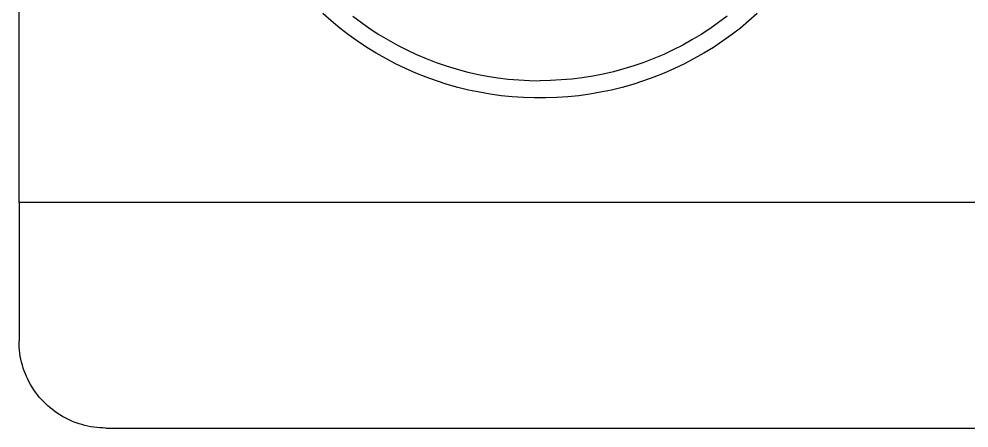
# Model space of a CAD drawing. Header units: millimetres. Extents: x -573 to 3430, y 0 to 3769.
# Drawn here: x 174.04 to 184.98, y 441.47 to 446.18 of the extents above; entities that cross this region are included whole.
import ezdxf

# ---------------------------------------------------------------- set-up
doc = ezdxf.new("R2010")
doc.units = ezdxf.units.MM
doc.layers.add('01 Basic thick', color=7, linetype='Continuous', lineweight=35)

msp = doc.modelspace()

# ---------------------------------------------------------------- linework, layer by layer
at = {"layer": '01 Basic thick', "lineweight": -3}
for p, q in [((174.039, 444.07, -368.054), (174.039, 475.874, -368.054)), ((177.634, 446.161, -368.054), (177.538, 446.245, -368.054)), ((182.54, 446.245, -368.054), (182.444, 446.161, -368.054)), ((177.732, 446.079, -368.054), (177.634, 446.161, -368.054)), ((177.884, 446.214, -368.054), (177.982, 446.141, -368.054)), ((177.982, 446.141, -368.054), (178.082, 446.071, -368.054)), ((182.096, 446.141, -368.054), (181.996, 446.071, -368.054)), ((182.194, 446.214, -368.054), (182.096, 446.141, -368.054)), ((182.444, 446.161, -368.054), (182.346, 446.079, -368.054)), ((177.833, 446.001, -368.054), (177.732, 446.079, -368.054)), ((178.082, 446.071, -368.054), (178.184, 446.004, -368.054)), ((181.996, 446.071, -368.054), (181.894, 446.004, -368.054)), ((182.346, 446.079, -368.054), (182.245, 446.001, -368.054)), ((177.937, 445.927, -368.054), (177.833, 446.001, -368.054)), ((178.043, 445.856, -368.054), (177.937, 445.927, -368.054)), ((178.184, 446.004, -368.054), (178.289, 445.941, -368.054)), ((178.289, 445.941, -368.054), (178.396, 445.882, -368.054)), ((181.789, 445.941, -368.054), (181.682, 445.882, -368.054)), ((181.894, 446.004, -368.054), (181.789, 445.941, -368.054)), ((182.141, 445.927, -368.054), (182.035, 445.856, -368.054)), ((182.245, 446.001, -368.054), (182.141, 445.927, -368.054)), ((178.152, 445.789, -368.054), (178.043, 445.856, -368.054)), ((178.396, 445.882, -368.054), (178.505, 445.826, -368.054)), ((178.505, 445.826, -368.054), (178.615, 445.775, -368.054)), ((181.573, 445.826, -368.054), (181.463, 445.775, -368.054)), ((181.682, 445.882, -368.054), (181.573, 445.826, -368.054)), ((182.035, 445.856, -368.054), (181.926, 445.789, -368.054)), ((178.263, 445.726, -368.054), (178.152, 445.789, -368.054)), ((178.376, 445.667, -368.054), (178.263, 445.726, -368.054)), ((178.615, 445.775, -368.054), (178.728, 445.727, -368.054)), ((178.728, 445.727, -368.054), (178.842, 445.683, -368.054)), ((181.35, 445.727, -368.054), (181.236, 445.683, -368.054)), ((181.463, 445.775, -368.054), (181.35, 445.727, -368.054)), ((181.815, 445.726, -368.054), (181.702, 445.667, -368.054)), ((181.926, 445.789, -368.054), (181.815, 445.726, -368.054)), ((178.491, 445.611, -368.054), (178.376, 445.667, -368.054)), ((178.608, 445.56, -368.054), (178.491, 445.611, -368.054)), ((178.842, 445.683, -368.054), (178.957, 445.644, -368.054)), ((178.957, 445.644, -368.054), (179.074, 445.608, -368.054)), ((179.074, 445.608, -368.054), (179.192, 445.576, -368.054)), ((181.004, 445.608, -368.054), (180.886, 445.576, -368.054)), ((181.121, 445.644, -368.054), (181.004, 445.608, -368.054)), ((181.236, 445.683, -368.054), (181.121, 445.644, -368.054)), ((181.587, 445.611, -368.054), (181.47, 445.56, -368.054)), ((181.702, 445.667, -368.054), (181.587, 445.611, -368.054)), ((178.727, 445.513, -368.054), (178.608, 445.56, -368.054)), ((178.847, 445.469, -368.054), (178.727, 445.513, -368.054)), ((179.192, 445.576, -368.054), (179.311, 445.549, -368.054)), ((179.311, 445.549, -368.054), (179.431, 445.525, -368.054)), ((179.431, 445.525, -368.054), (179.552, 445.506, -368.054)), ((179.552, 445.506, -368.054), (179.673, 445.491, -368.054)), ((179.673, 445.491, -368.054), (179.795, 445.481, -368.054)), ((179.795, 445.481, -368.054), (179.917, 445.474, -368.054)), ((179.917, 445.474, -368.054), (180.039, 445.472, -368.054)), ((180.161, 445.474, -368.054), (180.039, 445.472, -368.054)), ((180.283, 445.481, -368.054), (180.161, 445.474, -368.054)), ((180.405, 445.491, -368.054), (180.283, 445.481, -368.054)), ((180.526, 445.506, -368.054), (180.405, 445.491, -368.054)), ((180.647, 445.525, -368.054), (180.526, 445.506, -368.054)), ((180.767, 445.549, -368.054), (180.647, 445.525, -368.054)), ((180.886, 445.576, -368.054), (180.767, 445.549, -368.054)), ((181.351, 445.513, -368.054), (181.231, 445.469, -368.054)), ((181.47, 445.56, -368.054), (181.351, 445.513, -368.054)), ((178.969, 445.43, -368.054), (178.847, 445.469, -368.054)), ((179.092, 445.395, -368.054), (178.969, 445.43, -368.054)), ((179.216, 445.365, -368.054), (179.092, 445.395, -368.054)), ((179.341, 445.339, -368.054), (179.216, 445.365, -368.054)), ((180.862, 445.365, -368.054), (180.737, 445.339, -368.054)), ((180.986, 445.395, -368.054), (180.862, 445.365, -368.054)), ((181.109, 445.43, -368.054), (180.986, 445.395, -368.054)), ((181.231, 445.469, -368.054), (181.109, 445.43, -368.054)), ((179.466, 445.317, -368.054), (179.341, 445.339, -368.054)), ((179.593, 445.299, -368.054), (179.466, 445.317, -368.054)), ((179.72, 445.286, -368.054), (179.593, 445.299, -368.054)), ((179.847, 445.277, -368.054), (179.72, 445.286, -368.054)), ((179.975, 445.273, -368.054), (179.847, 445.277, -368.054)), ((180.103, 445.273, -368.054), (179.975, 445.273, -368.054)), ((180.231, 445.277, -368.054), (180.103, 445.273, -368.054)), ((180.358, 445.286, -368.054), (180.231, 445.277, -368.054)), ((180.485, 445.299, -368.054), (180.358, 445.286, -368.054)), ((180.611, 445.317, -368.054), (180.485, 445.299, -368.054)), ((180.737, 445.339, -368.054), (180.611, 445.317, -368.054)), ((240.539, 444.07, -368.054), (174.039, 444.07, -368.054)), ((174.039, 444.07, -368.054), (174.039, 442.472, -368.054)), ((174.04, 442.437, -368.054), (174.039, 442.472, -368.054)), ((174.041, 442.402, -368.054), (174.04, 442.437, -368.054)), ((174.045, 442.367, -368.054), (174.041, 442.402, -368.054)), ((174.049, 442.333, -368.054), (174.045, 442.367, -368.054)), ((174.054, 442.298, -368.054), (174.049, 442.333, -368.054)), ((174.061, 442.264, -368.054), (174.054, 442.298, -368.054)), ((174.069, 442.23, -368.054), (174.061, 442.264, -368.054)), ((174.078, 442.196, -368.054), (174.069, 442.23, -368.054)), ((174.088, 442.163, -368.054), (174.078, 442.196, -368.054)), ((174.099, 442.13, -368.054), (174.088, 442.163, -368.054)), ((174.112, 442.097, -368.054), (174.099, 442.13, -368.054)), ((174.126, 442.065, -368.054), (174.112, 442.097, -368.054)), ((174.14, 442.034, -368.054), (174.126, 442.065, -368.054)), ((174.156, 442.002, -368.054), (174.14, 442.034, -368.054)), ((174.173, 441.972, -368.054), (174.156, 442.002, -368.054)), ((174.191, 441.942, -368.054), (174.173, 441.972, -368.054)), ((174.21, 441.913, -368.054), (174.191, 441.942, -368.054)), ((174.23, 441.884, -368.054), (174.21, 441.913, -368.054)), ((174.251, 441.856, -368.054), (174.23, 441.884, -368.054)), ((174.273, 441.829, -368.054), (174.251, 441.856, -368.054)), ((174.296, 441.803, -368.054), (174.273, 441.829, -368.054)), ((174.32, 441.777, -368.054), (174.296, 441.803, -368.054)), ((174.344, 441.753, -368.054), (174.32, 441.777, -368.054)), ((174.37, 441.729, -368.054), (174.344, 441.753, -368.054)), ((174.396, 441.706, -368.054), (174.37, 441.729, -368.054)), ((174.423, 441.684, -368.054), (174.396, 441.706, -368.054)), ((174.451, 441.663, -368.054), (174.423, 441.684, -368.054)), ((174.48, 441.643, -368.054), (174.451, 441.663, -368.054)), ((174.509, 441.624, -368.054), (174.48, 441.643, -368.054)), ((174.539, 441.606, -368.054), (174.509, 441.624, -368.054)), ((174.57, 441.589, -368.054), (174.539, 441.606, -368.054)), ((174.601, 441.573, -368.054), (174.57, 441.589, -368.054)), ((174.632, 441.559, -368.054), (174.601, 441.573, -368.054)), ((174.664, 441.545, -368.054), (174.632, 441.559, -368.054)), ((174.697, 441.532, -368.054), (174.664, 441.545, -368.054)), ((174.73, 441.521, -368.054), (174.697, 441.532, -368.054)), ((174.763, 441.511, -368.054), (174.73, 441.521, -368.054)), ((174.797, 441.502, -368.054), (174.763, 441.511, -368.054)), ((174.831, 441.494, -368.054), (174.797, 441.502, -368.054)), ((174.865, 441.487, -368.054), (174.831, 441.494, -368.054)), ((174.9, 441.482, -368.054), (174.865, 441.487, -368.054)), ((174.934, 441.478, -368.054), (174.9, 441.482, -368.054)), ((174.969, 441.475, -368.054), (174.934, 441.478, -368.054)), ((175.004, 441.473, -368.054), (174.969, 441.475, -368.054)), ((175.039, 441.472, -368.054), (175.004, 441.473, -368.054)), ((175.039, 441.472, -368.054), (239.539, 441.472, -368.054))]:
    msp.add_line(p, q, dxfattribs=at)

doc.saveas('drawing.dxf')
